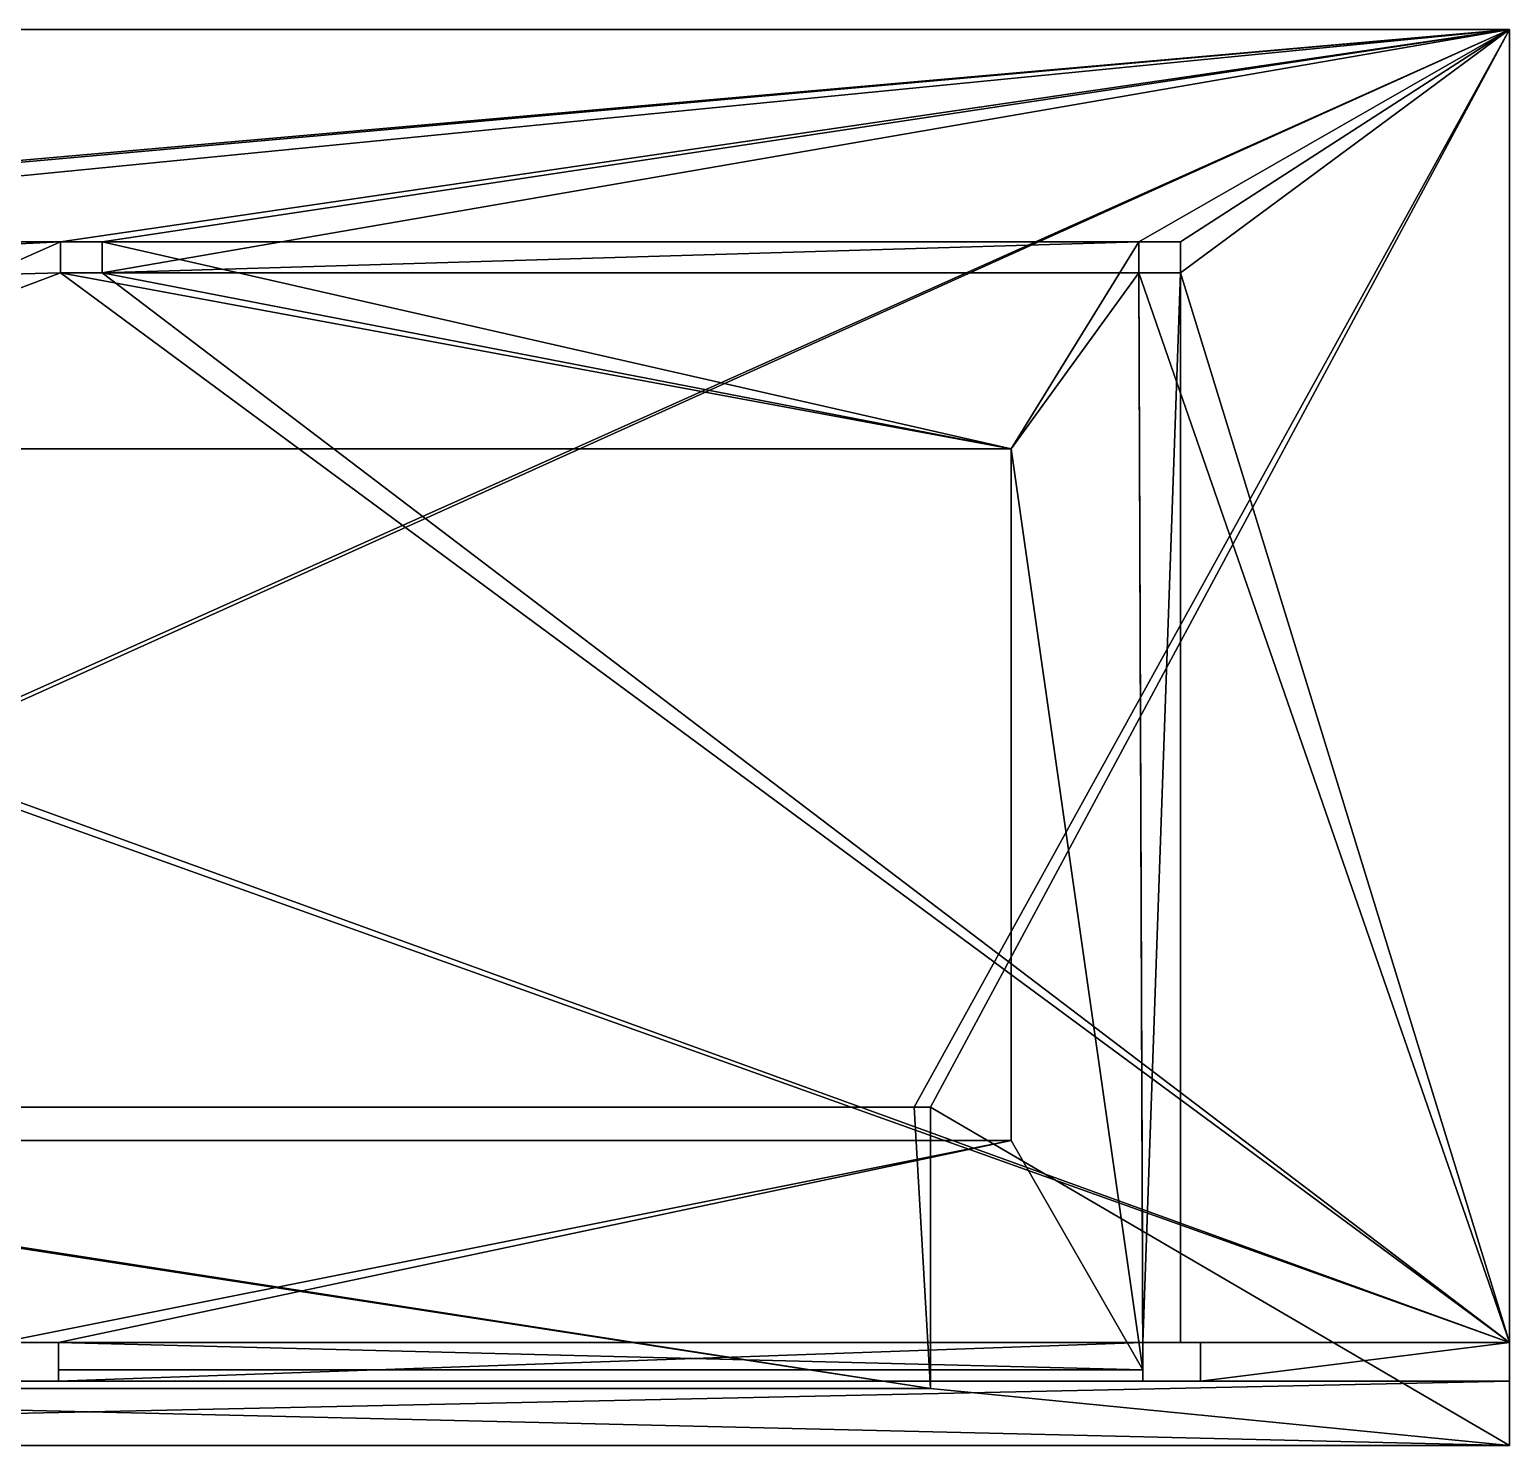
# Model space of a CAD drawing. Extents: x 0 to 264, y 0 to 125.
# Drawn here: x 132.9 to 264, y 0 to 125.5 of the extents above; entities that cross this region are included whole.
import ezdxf

# ---------------------------------------------------------------- set-up
doc = ezdxf.new("R2010")
doc.units = 0
doc.header["$MEASUREMENT"] = 0
doc.layers.get('0').update_dxf_attribs({"color": 13, "linetype": 'CONTINUOUS'})

msp = doc.modelspace()

# ---------------------------------------------------------------- linework, layer by layer
at = {"color": 43}
for p, q in [((0, 125.5, -24.22), (264.04, 125.5, -24.22)), ((0, 125.5, -21.06), (264.04, 125.5, -21.06)), ((0, 125.5, -21.06), (264.04, 125.5, -21.06)), ((0, 125.5, -24.22), (264.04, 125.5, -24.22)), ((264.04, 125.5, -24.22), (264.04, 9.13, -4.69)), ((264.04, 0), (264.04, 125.5, -21.06)), ((264.04, 125.5, -21.06), (264.04, 125.5, -24.22)), ((264.04, 125.5, -21.06), (264.04, 125.5, -24.22)), ((264.04, 0), (264.04, 125.5, -21.06)), ((264.04, 125.5, -24.22), (264.04, 9.13, -4.69)), ((82.31, 106.69, -62.05), (135.6, 106.69, -62.05)), ((135.6, 106.69, -95.96), (82.31, 106.69, -95.96)), ((82.31, 106.69, -62.05), (135.6, 106.69, -62.05)), ((139.28, 106.69, -21.06), (135.6, 106.69, -21.06)), ((135.6, 106.69, -21.06), (135.6, 103.93, -20.6)), ((135.6, 106.69, -62.05), (135.6, 103.93, -62.05)), ((135.6, 106.69, -21.06), (135.6, 106.69, -62.05)), ((135.6, 106.69, -62.05), (135.6, 103.93, -62.05)), ((135.6, 106.69, -21.06), (135.6, 103.93, -20.6)), ((139.28, 106.69, -95.96), (135.6, 106.69, -95.96)), ((135.6, 106.69, -62.05), (135.6, 106.69, -95.96)), ((135.6, 106.69, -21.06), (135.6, 106.69, -62.05)), ((139.28, 106.69, -21.06), (135.6, 106.69, -21.06)), ((135.6, 106.69, -62.05), (135.6, 106.69, -95.96)), ((139.28, 106.69, -21.06), (139.28, 103.93, -20.6)), ((139.28, 106.69, -62.05), (231.19, 106.69, -62.05)), ((139.28, 103.93, -62.05), (139.28, 106.69, -62.05)), ((139.28, 106.69, -62.05), (139.28, 106.69, -21.06)), ((139.28, 106.69, -21.06), (139.28, 103.93, -20.6)), ((139.28, 103.93, -62.05), (139.28, 106.69, -62.05)), ((231.19, 106.69, -95.96), (139.28, 106.69, -95.96)), ((139.28, 106.69, -62.05), (139.28, 106.69, -95.96)), ((139.28, 106.69, -62.05), (231.19, 106.69, -62.05)), ((139.28, 106.69, -62.05), (139.28, 106.69, -21.06)), ((139.28, 106.69, -62.05), (139.28, 106.69, -95.96)), ((234.87, 106.69, -21.06), (231.19, 106.69, -21.06)), ((231.19, 103.93, -20.6), (231.19, 106.69, -21.06)), ((231.19, 106.69, -62.05), (231.19, 103.93, -62.05)), ((231.19, 106.69, -21.06), (231.19, 106.69, -62.05)), ((231.19, 106.69, -62.05), (231.19, 103.93, -62.05)), ((231.19, 103.93, -20.6), (231.19, 106.69, -21.06)), ((234.87, 106.69, -95.96), (231.19, 106.69, -95.96)), ((231.19, 106.69, -62.05), (231.19, 106.69, -95.96)), ((231.19, 106.69, -21.06), (231.19, 106.69, -62.05)), ((234.87, 106.69, -21.06), (231.19, 106.69, -21.06)), ((231.19, 106.69, -62.05), (231.19, 106.69, -95.96)), ((234.87, 106.69, -21.06), (234.87, 103.93, -20.6)), ((234.87, 103.93, -95.96), (234.87, 106.69, -95.96)), ((234.87, 106.69, -95.96), (234.87, 106.69, -21.06)), ((234.87, 106.69, -21.06), (234.87, 103.93, -20.6)), ((234.87, 106.69, -95.96), (234.87, 106.69, -21.06)), ((135.6, 103.93, -20.6), (139.28, 103.93, -20.6)), ((139.28, 103.93, -62.05), (135.6, 103.93, -62.05)), ((135.6, 103.93, -20.6), (139.28, 103.93, -20.6)), ((135.6, 103.93, -62.05), (135.6, 103.93, -20.6)), ((139.28, 103.93, -62.05), (135.6, 103.93, -62.05)), ((135.6, 103.93, -62.05), (135.6, 103.93, -20.6)), ((139.28, 103.93, -20.6), (139.28, 103.93, -62.05)), ((139.28, 103.93, -20.6), (139.28, 103.93, -62.05)), ((231.19, 103.93, -20.6), (234.87, 103.93, -20.6)), ((231.19, 103.93, -62.05), (234.87, 103.93, -62.05)), ((231.19, 103.93, -20.6), (234.87, 103.93, -20.6)), ((231.19, 103.93, -62.05), (231.19, 103.93, -20.6)), ((231.19, 103.93, -62.05), (234.87, 103.93, -62.05)), ((231.19, 103.93, -62.05), (231.19, 103.93, -20.6)), ((234.87, 103.93, -62.05), (234.87, 9.13, -62.05)), ((234.87, 103.93, -20.6), (234.87, 103.93, -62.05)), ((234.87, 103.93, -62.05), (234.87, 103.93, -95.96)), ((234.87, 103.93, -20.6), (234.87, 103.93, -62.05)), ((234.87, 9.13, -95.96), (234.87, 103.93, -95.96)), ((234.87, 103.93, -62.05), (234.87, 103.93, -95.96)), ((234.87, 103.93, -62.05), (234.87, 9.13, -62.05)), ((219.86, 88.33, -62.05), (94.25, 88.33, -62.05)), ((219.86, 88.33, -62.05), (94.25, 88.33, -62.05)), ((94.25, 88.33, -95.96), (219.86, 88.33, -95.96)), ((219.86, 88.33, -62.05), (219.86, 27.03, -62.05)), ((219.86, 88.33, -95.96), (219.86, 88.33, -62.05)), ((219.86, 88.33, -95.96), (219.86, 88.33, -62.05)), ((219.86, 88.33, -95.96), (219.86, 27.03, -95.96)), ((219.86, 88.33, -62.05), (219.86, 27.03, -62.05)), ((211.27, 29.99, -5.03), (52.21, 29.99, -5.03)), ((52.21, 29.99, 23.42), (211.27, 29.99, 23.42)), ((211.27, 29.99, -5.03), (52.21, 29.99, -5.03)), ((52.21, 29.99, 23.42), (211.27, 29.99, 23.42)), ((212.71, 29.99, -5.03), (211.27, 29.99, -5.03)), ((212.71, 29.99, -5.03), (211.27, 29.99, -5.03)), ((211.27, 29.99, -5.03), (211.27, 29.99, 23.42)), ((211.27, 29.99, 23.42), (212.71, 29.99, 23.42)), ((211.27, 29.99, 23.42), (212.71, 29.99, 23.42)), ((211.27, 29.99, -5.03), (211.27, 29.99, 23.42)), ((212.71, 5.03, -0.84), (212.71, 29.99, -5.03)), ((212.71, 29.99, -5.03), (212.71, 29.99, 23.42)), ((212.71, 29.99, 23.42), (212.71, 5.03, 23.42)), ((212.71, 29.99, -5.03), (212.71, 29.99, 23.42)), ((212.71, 29.99, 23.42), (212.71, 5.03, 23.42)), ((212.71, 5.03, -0.84), (212.71, 29.99, -5.03)), ((80.83, 27.03, -62.05), (219.86, 27.03, -62.05)), ((219.86, 27.03, -95.96), (80.83, 27.03, -95.96)), ((80.83, 27.03, -62.05), (219.86, 27.03, -62.05)), ((219.86, 27.03, -62.05), (219.86, 27.03, -95.96)), ((219.86, 27.03, -62.05), (219.86, 27.03, -95.96)), ((0, 9.13, -4.69), (264.04, 9.13, -4.69)), ((0, 9.13, -4.69), (264.04, 9.13, -4.69)), ((135.43, 9.13, -62.05), (130.29, 9.13, -62.05)), ((135.43, 9.13, -62.05), (130.29, 9.13, -62.05)), ((231.53, 9.13, -9.05), (135.43, 9.13, -9.05)), ((135.43, 9.13, -9.05), (135.43, 9.13, -62.05)), ((135.43, 6.7, -62.05), (135.43, 9.13, -62.05)), ((135.43, 9.13, -9.05), (135.43, 5.69, -9.05)), ((231.53, 9.13, -9.05), (135.43, 9.13, -9.05)), ((135.43, 6.7, -62.05), (135.43, 9.13, -62.05)), ((135.43, 9.13, -9.05), (135.43, 9.13, -62.05)), ((135.43, 9.13, -9.05), (135.43, 5.69, -9.05)), ((234.87, 9.13, -62.05), (231.53, 9.13, -62.05)), ((231.53, 9.13, -62.05), (231.53, 9.13, -9.05)), ((231.53, 6.7, -62.05), (231.53, 9.13, -62.05)), ((234.87, 9.13, -62.05), (231.53, 9.13, -62.05)), ((231.53, 9.13, -9.05), (231.53, 5.69, -9.05)), ((231.53, 6.7, -62.05), (231.53, 9.13, -62.05)), ((231.53, 9.13, -9.05), (231.53, 5.69, -9.05)), ((231.53, 9.13, -62.05), (231.53, 9.13, -9.05)), ((236.67, 9.13, -95.96), (234.87, 9.13, -95.96)), ((234.87, 9.13, -95.96), (234.87, 9.13, -62.05)), ((234.87, 9.13, -95.96), (234.87, 9.13, -62.05)), ((264.04, 9.13, -9.05), (236.67, 9.13, -9.05)), ((236.67, 9.13, -9.05), (236.67, 9.13, -95.96)), ((236.67, 9.13, -9.05), (236.67, 9.13, -95.96)), ((236.67, 9.13, -9.05), (236.67, 5.69, -9.05)), ((236.67, 5.69, -95.96), (236.67, 9.13, -95.96)), ((236.67, 9.13, -9.05), (236.67, 5.69, -9.05)), ((264.04, 9.13, -9.05), (236.67, 9.13, -9.05)), ((264.04, 9.13, -4.69), (264.04, 9.13, -9.05)), ((264.04, 9.13, -4.69), (264.04, 5.69, -4.12)), ((264.04, 9.13, -9.05), (264.04, 5.69, -9.05)), ((264.04, 9.13, -4.69), (264.04, 9.13, -9.05)), ((264.04, 9.13, -4.69), (264.04, 5.69, -4.12)), ((264.04, 9.13, -9.05), (264.04, 5.69, -9.05)), ((231.53, 6.7, -62.05), (135.43, 6.7, -62.05)), ((231.53, 6.7, -62.05), (135.43, 6.7, -62.05)), ((135.43, 6.7, -62.05), (135.43, 6.7, -95.96)), ((135.43, 6.7, -95.96), (231.53, 6.7, -95.96)), ((135.43, 6.7, -62.05), (135.43, 6.7, -95.96)), ((135.43, 5.69, -95.96), (135.43, 6.7, -95.96)), ((231.53, 6.7, -95.96), (231.53, 6.7, -62.05)), ((231.53, 6.7, -95.96), (231.53, 6.7, -62.05)), ((231.53, 6.7, -95.96), (231.53, 5.69, -95.96)), ((264.04, 5.69, -4.12), (0, 5.69, -4.12)), ((264.04, 5.69, -4.12), (0, 5.69, -4.12)), ((130.29, 5.69, -95.96), (135.43, 5.69, -95.96)), ((135.43, 5.69, -95.96), (135.43, 5.69, -9.05)), ((135.43, 5.69, -9.05), (231.53, 5.69, -9.05)), ((135.43, 5.69, -9.05), (231.53, 5.69, -9.05)), ((135.43, 5.69, -95.96), (135.43, 5.69, -9.05)), ((231.53, 5.69, -9.05), (231.53, 5.69, -95.96)), ((231.53, 5.69, -95.96), (236.67, 5.69, -95.96)), ((231.53, 5.69, -9.05), (231.53, 5.69, -95.96)), ((236.67, 5.69, -9.05), (236.67, 5.69, -95.96)), ((264.04, 5.69, -9.05), (236.67, 5.69, -9.05)), ((236.67, 5.69, -9.05), (236.67, 5.69, -95.96)), ((264.04, 5.69, -9.05), (236.67, 5.69, -9.05)), ((264.04, 5.69, -9.05), (264.04, 5.69, -4.12)), ((264.04, 5.69, -4.12), (264.04, 0, -3.16)), ((264.04, 5.69, -4.12), (264.04, 0, -3.16)), ((264.04, 5.69, -9.05), (264.04, 5.69, -4.12)), ((50.78, 5.03, -0.84), (212.71, 5.03, -0.84)), ((212.71, 5.03, 23.42), (50.78, 5.03, 23.42)), ((212.71, 5.03, 23.42), (50.78, 5.03, 23.42)), ((50.78, 5.03, -0.84), (212.71, 5.03, -0.84)), ((212.71, 5.03, -0.84), (212.71, 5.03, 23.42)), ((212.71, 5.03, -0.84), (212.71, 5.03, 23.42)), ((264.04, 0), (0, 0)), ((264.04, 0, -3.16), (0, 0, -3.16)), ((264.04, 0), (0, 0)), ((264.04, 0, -3.16), (0, 0, -3.16)), ((264.04, 0, -3.16), (264.04, 0)), ((264.04, 0, -3.16), (264.04, 0))]:
    msp.add_line(p, q, dxfattribs=at)

# ---------------------------------------------------------------- meshes
at = {"color": 9}
mesh = msp.add_polyface(dxfattribs=at)
corners = [(0, 125.5, -24.22), (7.83, 102.98, -20.44), (0, 9.13, -4.69), (264.04, 125.5, -24.22), (11.52, 102.98, -20.44), (11.52, 100.7, -20.06), (135.6, 106.69, -21.06), (139.28, 106.69, -21.06), (139.28, 103.93, -20.6), (231.19, 106.69, -21.06), (234.87, 106.69, -21.06), (234.87, 103.93, -20.6), (7.83, 100.7, -20.06), (264.04, 9.13, -4.69), (135.6, 103.93, -20.6), (231.19, 103.93, -20.6)]
mesh.append_faces([[corners[k] for k in face] for face in [(0, 1, 2), (1, 3, 4), (4, 3, 5), (6, 3, 7), (7, 3, 8), (9, 3, 10), (10, 3, 11), (2, 12, 13), (12, 2, 1), (14, 5, 6), (15, 8, 9), (13, 11, 3)]], dxfattribs={"vtx0": -1, "vtx1": -1, "color": 9})
mesh.append_faces([[corners[k] for k in face] for face in [(5, 3, 6), (8, 3, 9), (13, 5, 14), (13, 8, 15)]], dxfattribs={"vtx0": -1, "vtx1": -1, "vtx2": -1, "color": 9})
mesh.append_faces([[corners[k] for k in face] for face in [(1, 0, 3), (13, 12, 5), (13, 14, 8), (13, 15, 11)]], dxfattribs={"vtx0": -1, "vtx2": -1, "color": 9})
mesh = msp.add_polyface(dxfattribs=at)
corners = [(0, 0), (50.78, 5.03, -0.84), (0, 125.5, -21.06), (264.04, 0), (212.71, 5.03, -0.84), (212.71, 29.99, -5.03), (50.78, 29.99, -5.03), (264.04, 125.5, -21.06), (52.21, 29.99, -5.03), (211.27, 29.99, -5.03)]
mesh.append_faces([[corners[k] for k in face] for face in [(0, 1, 2), (1, 3, 4), (4, 3, 5), (2, 6, 7), (6, 2, 1), (7, 5, 3)]], dxfattribs={"vtx0": -1, "vtx1": -1, "color": 9})
mesh.append_faces([[corners[k] for k in face] for face in [(1, 0, 3), (7, 6, 8), (7, 8, 9), (7, 9, 5)]], dxfattribs={"vtx0": -1, "vtx2": -1, "color": 9})
mesh = msp.add_polyface(dxfattribs=at)
corners = [(0, 125.5, -21.06), (264.04, 125.5, -24.22), (0, 125.5, -24.22), (264.04, 125.5, -21.06)]
mesh.append_faces([[corners[k] for k in face] for face in [(0, 1, 2), (1, 0, 3)]], dxfattribs={"vtx0": -1, "color": 9})
mesh = msp.add_polyface(dxfattribs=at)
corners = [(264.04, 5.69, -4.12), (264.04, 0), (264.04, 0, -3.16), (264.04, 125.5, -21.06), (264.04, 9.13, -4.69), (264.04, 125.5, -24.22)]
mesh.append_faces([[corners[k] for k in face] for face in [(0, 1, 2), (3, 4, 5)]], dxfattribs={"vtx0": -1, "color": 9})
mesh.append_faces([[corners[k] for k in face] for face in [(1, 0, 3)]], dxfattribs={"vtx0": -1, "vtx1": -1, "color": 9})
mesh.append_faces([[corners[k] for k in face] for face in [(3, 0, 4)]], dxfattribs={"vtx0": -1, "vtx2": -1, "color": 9})
at = {"color": 43}
mesh = msp.add_polyface(dxfattribs=at)
corners = [(231.53, 6.7, -62.05), (135.43, 9.13, -62.05), (135.43, 6.7, -62.05), (219.86, 27.03, -62.05), (219.86, 88.33, -62.05), (231.19, 103.93, -62.05), (231.53, 9.13, -62.05), (234.87, 103.93, -62.05), (234.87, 9.13, -62.05), (135.6, 103.93, -62.05), (94.25, 88.33, -62.05), (139.28, 103.93, -62.05), (139.28, 106.69, -62.05), (231.19, 106.69, -62.05), (80.83, 60.46, -62.05), (78.19, 62.82, -62.05), (78.19, 60.46, -62.05), (78.19, 104.82, -62.05), (78.19, 106.69, -62.05), (82.31, 106.69, -62.05), (92.35, 60.46, -62.05), (135.6, 106.69, -62.05), (94.25, 60.46, -62.05), (94.25, 62.82, -62.05), (80.83, 6.7, -62.05), (78.19, 9.01, -62.05), (78.19, 6.7, -62.05), (78.19, 25.42, -62.05), (78.19, 27.03, -62.05), (80.83, 27.03, -62.05), (130.29, 6.7, -62.05), (130.29, 9.13, -62.05)]
mesh.append_faces([[corners[k] for k in face] for face in [(0, 1, 2), (7, 6, 8), (14, 15, 16), (10, 22, 23), (24, 25, 26)]], dxfattribs={"vtx0": -1, "color": 43})
mesh.append_faces([[corners[k] for k in face] for face in [(3, 0, 4), (5, 6, 7), (4, 9, 10), (9, 4, 11), (11, 4, 12), (12, 4, 13), (13, 4, 5), (15, 14, 17), (17, 14, 18), (18, 14, 19), (19, 10, 21), (21, 10, 9), (25, 24, 27), (27, 24, 28), (28, 24, 29), (29, 31, 3)]], dxfattribs={"vtx0": -1, "vtx1": -1, "color": 43})
mesh.append_faces([[corners[k] for k in face] for face in [(1, 0, 3), (4, 0, 5), (19, 20, 10)]], dxfattribs={"vtx0": -1, "vtx1": -1, "vtx2": -1, "color": 43})
mesh.append_faces([[corners[k] for k in face] for face in [(5, 0, 6), (19, 14, 20), (10, 20, 22), (29, 24, 30), (29, 30, 31), (3, 31, 1)]], dxfattribs={"vtx0": -1, "vtx2": -1, "color": 43})
mesh = msp.add_polyface(dxfattribs=at)
corners = [(82.31, 106.69, -62.05), (135.6, 106.69, -95.96), (82.31, 106.69, -95.96), (135.6, 106.69, -62.05)]
mesh.append_faces([[corners[k] for k in face] for face in [(0, 1, 2), (1, 0, 3)]], dxfattribs={"vtx0": -1, "color": 43})
mesh = msp.add_polyface(dxfattribs=at)
corners = [(135.6, 106.69, -21.06), (135.6, 103.93, -62.05), (135.6, 103.93, -20.6), (135.6, 106.69, -62.05)]
mesh.append_faces([[corners[k] for k in face] for face in [(0, 1, 2), (1, 0, 3)]], dxfattribs={"vtx0": -1, "color": 43})
mesh = msp.add_polyface(dxfattribs=at)
corners = [(135.6, 106.69, -62.05), (139.28, 106.69, -95.96), (135.6, 106.69, -95.96), (139.28, 106.69, -62.05), (135.6, 106.69, -21.06), (139.28, 106.69, -21.06)]
mesh.append_faces([[corners[k] for k in face] for face in [(0, 1, 2), (3, 4, 5)]], dxfattribs={"vtx0": -1, "color": 43})
mesh.append_faces([[corners[k] for k in face] for face in [(1, 0, 3)]], dxfattribs={"vtx0": -1, "vtx1": -1, "color": 43})
mesh.append_faces([[corners[k] for k in face] for face in [(3, 0, 4)]], dxfattribs={"vtx0": -1, "vtx2": -1, "color": 43})
mesh = msp.add_polyface(dxfattribs=at)
corners = [(139.28, 106.69, -62.05), (139.28, 103.93, -20.6), (139.28, 103.93, -62.05), (139.28, 106.69, -21.06)]
mesh.append_faces([[corners[k] for k in face] for face in [(0, 1, 2), (1, 0, 3)]], dxfattribs={"vtx0": -1, "color": 43})
mesh = msp.add_polyface(dxfattribs=at)
corners = [(139.28, 106.69, -62.05), (231.19, 106.69, -95.96), (139.28, 106.69, -95.96), (231.19, 106.69, -62.05)]
mesh.append_faces([[corners[k] for k in face] for face in [(0, 1, 2), (1, 0, 3)]], dxfattribs={"vtx0": -1, "color": 43})
mesh = msp.add_polyface(dxfattribs=at)
corners = [(231.19, 106.69, -21.06), (231.19, 103.93, -62.05), (231.19, 103.93, -20.6), (231.19, 106.69, -62.05)]
mesh.append_faces([[corners[k] for k in face] for face in [(0, 1, 2), (1, 0, 3)]], dxfattribs={"vtx0": -1, "color": 43})
mesh = msp.add_polyface(dxfattribs=at)
corners = [(231.19, 106.69, -62.05), (234.87, 106.69, -95.96), (231.19, 106.69, -95.96), (234.87, 106.69, -21.06), (231.19, 106.69, -21.06)]
mesh.append_faces([[corners[k] for k in face] for face in [(0, 1, 2), (3, 0, 4)]], dxfattribs={"vtx0": -1, "color": 43})
mesh.append_faces([[corners[k] for k in face] for face in [(1, 0, 3)]], dxfattribs={"vtx0": -1, "vtx1": -1, "color": 43})
mesh = msp.add_polyface(dxfattribs=at)
corners = [(234.87, 106.69, -95.96), (234.87, 103.93, -62.05), (234.87, 103.93, -95.96), (234.87, 103.93, -20.6), (234.87, 106.69, -21.06)]
mesh.append_faces([[corners[k] for k in face] for face in [(0, 1, 2), (3, 0, 4)]], dxfattribs={"vtx0": -1, "color": 43})
mesh.append_faces([[corners[k] for k in face] for face in [(1, 0, 3)]], dxfattribs={"vtx0": -1, "vtx1": -1, "color": 43})
mesh = msp.add_polyface(dxfattribs=at)
corners = [(139.28, 103.93, -20.6), (135.6, 103.93, -62.05), (139.28, 103.93, -62.05), (135.6, 103.93, -20.6)]
mesh.append_faces([[corners[k] for k in face] for face in [(0, 1, 2), (1, 0, 3)]], dxfattribs={"vtx0": -1, "color": 43})
mesh = msp.add_polyface(dxfattribs=at)
corners = [(234.87, 103.93, -20.6), (231.19, 103.93, -62.05), (234.87, 103.93, -62.05), (231.19, 103.93, -20.6)]
mesh.append_faces([[corners[k] for k in face] for face in [(0, 1, 2), (1, 0, 3)]], dxfattribs={"vtx0": -1, "color": 43})
mesh = msp.add_polyface(dxfattribs=at)
corners = [(234.87, 103.93, -95.96), (234.87, 9.13, -62.05), (234.87, 9.13, -95.96), (234.87, 103.93, -62.05)]
mesh.append_faces([[corners[k] for k in face] for face in [(0, 1, 2), (1, 0, 3)]], dxfattribs={"vtx0": -1, "color": 43})
mesh = msp.add_polyface(dxfattribs=at)
corners = [(219.86, 88.33, -62.05), (94.25, 88.33, -95.96), (219.86, 88.33, -95.96), (94.25, 88.33, -62.05)]
mesh.append_faces([[corners[k] for k in face] for face in [(0, 1, 2), (1, 0, 3)]], dxfattribs={"vtx0": -1, "color": 43})
mesh = msp.add_polyface(dxfattribs=at)
corners = [(219.86, 88.33, -62.05), (219.86, 27.03, -95.96), (219.86, 27.03, -62.05), (219.86, 88.33, -95.96)]
mesh.append_faces([[corners[k] for k in face] for face in [(0, 1, 2), (1, 0, 3)]], dxfattribs={"vtx0": -1, "color": 43})
at = {"color": 55}
mesh = msp.add_polyface(dxfattribs=at)
corners = [(212.71, 5.03, 23.42), (50.78, 29.99, 23.42), (50.78, 5.03, 23.42), (52.21, 29.99, 23.42), (211.27, 29.99, 23.42), (212.71, 29.99, 23.42)]
mesh.append_faces([[corners[k] for k in face] for face in [(0, 1, 2), (4, 0, 5)]], dxfattribs={"vtx0": -1, "color": 55})
mesh.append_faces([[corners[k] for k in face] for face in [(1, 0, 3), (3, 0, 4)]], dxfattribs={"vtx0": -1, "vtx1": -1, "color": 55})
mesh = msp.add_polyface(dxfattribs=at)
corners = [(52.21, 29.99, 23.42), (211.27, 29.99, -5.03), (52.21, 29.99, -5.03), (211.27, 29.99, 23.42)]
mesh.append_faces([[corners[k] for k in face] for face in [(0, 1, 2), (1, 0, 3)]], dxfattribs={"vtx0": -1, "color": 55})
at = {"color": 43}
mesh = msp.add_polyface(dxfattribs=at)
corners = [(211.27, 29.99, 23.42), (212.71, 29.99, -5.03), (211.27, 29.99, -5.03), (212.71, 29.99, 23.42)]
mesh.append_faces([[corners[k] for k in face] for face in [(0, 1, 2), (1, 0, 3)]], dxfattribs={"vtx0": -1, "color": 43})
at = {"color": 55}
mesh = msp.add_polyface(dxfattribs=at)
corners = [(212.71, 29.99, -5.03), (212.71, 5.03, 23.42), (212.71, 5.03, -0.84), (212.71, 29.99, 23.42)]
mesh.append_faces([[corners[k] for k in face] for face in [(0, 1, 2), (1, 0, 3)]], dxfattribs={"vtx0": -1, "color": 55})
at = {"color": 43}
mesh = msp.add_polyface(dxfattribs=at)
corners = [(80.83, 27.03, -62.05), (219.86, 27.03, -95.96), (80.83, 27.03, -95.96), (219.86, 27.03, -62.05)]
mesh.append_faces([[corners[k] for k in face] for face in [(0, 1, 2), (1, 0, 3)]], dxfattribs={"vtx0": -1, "color": 43})
mesh = msp.add_polyface(dxfattribs=at)
corners = [(7.83, 9.13, -79.63), (11.52, 9.13, -96.42), (7.83, 9.13, -96.42), (12.97, 9.13, -96.42), (12.97, 9.13, -79.63), (11.52, 9.13, -79.63), (11.52, 9.13, -75.65), (28.3, 9.13, -79.63), (231.53, 9.13, -9.05), (234.87, 9.13, -62.05), (231.53, 9.13, -62.05), (7.83, 9.13, -55.02), (7.83, 9.13, -75.65), (12.97, 9.13, -75.65), (12.97, 9.13, -55.02), (11.52, 9.13, -55.02), (11.52, 9.13, -51.04), (28.3, 9.13, -55.02), (7.83, 9.13, -37.78), (7.83, 9.13, -51.04), (12.97, 9.13, -51.04), (12.97, 9.13, -37.78), (0, 9.13, -4.69), (28.3, 9.13, -9.05), (0, 9.13, -9.05), (33.44, 9.13, -9.05), (130.29, 9.13, -9.05), (135.43, 9.13, -9.05), (236.67, 9.13, -9.05), (264.04, 9.13, -9.05), (264.04, 9.13, -4.69), (236.67, 9.13, -95.96), (234.87, 9.13, -95.96), (135.43, 9.13, -62.05), (130.29, 9.13, -62.05), (33.44, 9.13, -100.41), (11.52, 9.13, -100.41), (28.3, 9.13, -96.42), (28.3, 9.13, -75.65), (28.3, 9.13, -51.04)]
mesh.append_faces([[corners[k] for k in face] for face in [(0, 1, 2), (8, 9, 10), (11, 6, 12), (18, 16, 19), (20, 18, 21), (22, 23, 24), (29, 22, 30), (9, 31, 32), (26, 33, 34), (1, 35, 36)]], dxfattribs={"vtx0": -1, "color": 43})
mesh.append_faces([[corners[k] for k in face] for face in [(3, 0, 4), (4, 6, 7), (13, 11, 14), (14, 16, 17), (25, 22, 26), (27, 22, 8), (28, 22, 29), (31, 9, 28), (33, 26, 27), (35, 37, 25), (37, 1, 3), (38, 6, 13), (39, 16, 20)]], dxfattribs={"vtx0": -1, "vtx1": -1, "color": 43})
mesh.append_faces([[corners[k] for k in face] for face in [(1, 0, 3), (6, 11, 13), (16, 18, 20), (23, 22, 25), (26, 22, 27), (8, 22, 28), (28, 9, 8), (35, 1, 37), (25, 7, 38), (38, 7, 6), (25, 17, 39), (39, 17, 16)]], dxfattribs={"vtx0": -1, "vtx1": -1, "vtx2": -1, "color": 43})
mesh.append_faces([[corners[k] for k in face] for face in [(4, 0, 5), (4, 5, 6), (14, 11, 15), (14, 15, 16), (25, 37, 7), (25, 38, 17), (25, 39, 23)]], dxfattribs={"vtx0": -1, "vtx2": -1, "color": 43})
mesh = msp.add_polyface(dxfattribs=at)
corners = [(231.53, 9.13, -9.05), (135.43, 5.69, -9.05), (135.43, 9.13, -9.05), (231.53, 5.69, -9.05)]
mesh.append_faces([[corners[k] for k in face] for face in [(0, 1, 2), (1, 0, 3)]], dxfattribs={"vtx0": -1, "color": 43})
mesh = msp.add_polyface(dxfattribs=at)
corners = [(135.43, 6.7, -95.96), (135.43, 5.69, -9.05), (135.43, 5.69, -95.96), (135.43, 6.7, -62.05), (135.43, 9.13, -9.05), (135.43, 9.13, -62.05)]
mesh.append_faces([[corners[k] for k in face] for face in [(0, 1, 2), (4, 3, 5)]], dxfattribs={"vtx0": -1, "color": 43})
mesh.append_faces([[corners[k] for k in face] for face in [(1, 3, 4)]], dxfattribs={"vtx0": -1, "vtx1": -1, "color": 43})
mesh.append_faces([[corners[k] for k in face] for face in [(1, 0, 3)]], dxfattribs={"vtx0": -1, "vtx2": -1, "color": 43})
mesh = msp.add_polyface(dxfattribs=at)
corners = [(231.53, 5.69, -9.05), (231.53, 6.7, -62.05), (231.53, 5.69, -95.96), (231.53, 9.13, -9.05), (231.53, 9.13, -62.05), (231.53, 6.7, -95.96)]
mesh.append_faces([[corners[k] for k in face] for face in [(1, 3, 4)]], dxfattribs={"vtx0": -1, "color": 43})
mesh.append_faces([[corners[k] for k in face] for face in [(0, 1, 2)]], dxfattribs={"vtx0": -1, "vtx1": -1, "color": 43})
mesh.append_faces([[corners[k] for k in face] for face in [(1, 0, 3)]], dxfattribs={"vtx0": -1, "vtx2": -1, "color": 43})
mesh.append_faces([[corners[k] for k in face] for face in [(5, 2, 1)]], dxfattribs={"vtx1": -1, "color": 43})
mesh = msp.add_polyface(dxfattribs=at)
corners = [(236.67, 9.13, -95.96), (236.67, 5.69, -9.05), (236.67, 5.69, -95.96), (236.67, 9.13, -9.05)]
mesh.append_faces([[corners[k] for k in face] for face in [(0, 1, 2), (1, 0, 3)]], dxfattribs={"vtx0": -1, "color": 43})
mesh = msp.add_polyface(dxfattribs=at)
corners = [(264.04, 9.13, -9.05), (236.67, 5.69, -9.05), (236.67, 9.13, -9.05), (264.04, 5.69, -9.05)]
mesh.append_faces([[corners[k] for k in face] for face in [(0, 1, 2), (1, 0, 3)]], dxfattribs={"vtx0": -1, "color": 43})
mesh = msp.add_polyface(dxfattribs=at)
corners = [(264.04, 9.13, -9.05), (264.04, 5.69, -4.12), (264.04, 5.69, -9.05), (264.04, 9.13, -4.69)]
mesh.append_faces([[corners[k] for k in face] for face in [(0, 1, 2), (1, 0, 3)]], dxfattribs={"vtx0": -1, "color": 43})
mesh = msp.add_polyface(dxfattribs=at)
corners = [(231.53, 6.7, -62.05), (135.43, 6.7, -95.96), (231.53, 6.7, -95.96), (135.43, 6.7, -62.05)]
mesh.append_faces([[corners[k] for k in face] for face in [(0, 1, 2), (1, 0, 3)]], dxfattribs={"vtx0": -1, "color": 43})
mesh = msp.add_polyface(dxfattribs=at)
corners = [(264.04, 5.69, -4.12), (236.67, 5.69, -9.05), (264.04, 5.69, -9.05), (231.53, 5.69, -9.05), (135.43, 5.69, -9.05), (130.29, 5.69, -9.05), (33.44, 5.69, -9.05), (28.3, 5.69, -9.05), (0, 5.69, -9.05), (0, 5.69, -4.12), (33.44, 5.69, -100.41), (28.3, 5.69, -96.42), (7.83, 5.69, -100.41), (28.3, 5.69, -79.63), (28.3, 5.69, -75.65), (12.97, 5.69, -79.63), (28.3, 5.69, -55.02), (28.3, 5.69, -51.04), (12.97, 5.69, -55.02), (130.29, 5.69, -95.96), (135.43, 5.69, -95.96), (231.53, 5.69, -95.96), (236.67, 5.69, -95.96), (12.97, 5.69, -96.42), (7.83, 5.69, -37.78), (12.97, 5.69, -75.65), (12.97, 5.69, -51.04), (12.97, 5.69, -37.78)]
mesh.append_faces([[corners[k] for k in face] for face in [(0, 1, 2), (8, 0, 9), (4, 19, 20), (1, 21, 22), (24, 26, 27)]], dxfattribs={"vtx0": -1, "color": 43})
mesh.append_faces([[corners[k] for k in face] for face in [(3, 0, 4), (5, 0, 6), (7, 0, 8), (10, 11, 12), (11, 6, 13), (13, 14, 15), (14, 6, 16), (16, 17, 18), (17, 6, 7), (19, 4, 5), (21, 1, 3), (12, 23, 24), (23, 12, 11), (25, 15, 14), (26, 18, 17)]], dxfattribs={"vtx0": -1, "vtx1": -1, "color": 43})
mesh.append_faces([[corners[k] for k in face] for face in [(1, 0, 3), (4, 0, 5), (6, 0, 7), (13, 6, 14), (16, 6, 17), (24, 15, 25), (24, 18, 26)]], dxfattribs={"vtx0": -1, "vtx1": -1, "vtx2": -1, "color": 43})
mesh.append_faces([[corners[k] for k in face] for face in [(11, 10, 6), (24, 23, 15), (24, 25, 18)]], dxfattribs={"vtx0": -1, "vtx2": -1, "color": 43})
mesh = msp.add_polyface(dxfattribs=at)
corners = [(264.04, 5.69, -4.12), (0, 0, -3.16), (0, 5.69, -4.12), (264.04, 0, -3.16)]
mesh.append_faces([[corners[k] for k in face] for face in [(0, 1, 2), (1, 0, 3)]], dxfattribs={"vtx0": -1, "color": 43})
at = {"color": 55}
mesh = msp.add_polyface(dxfattribs=at)
corners = [(212.71, 5.03, 23.42), (50.78, 5.03, -0.84), (212.71, 5.03, -0.84), (50.78, 5.03, 23.42)]
mesh.append_faces([[corners[k] for k in face] for face in [(0, 1, 2), (1, 0, 3)]], dxfattribs={"vtx0": -1, "color": 55})
at = {"color": 9}
mesh = msp.add_polyface(dxfattribs=at)
corners = [(264.04, 0), (0, 0, -3.16), (264.04, 0, -3.16), (0, 0)]
mesh.append_faces([[corners[k] for k in face] for face in [(0, 1, 2), (1, 0, 3)]], dxfattribs={"vtx0": -1, "color": 9})

doc.saveas('drawing.dxf')
